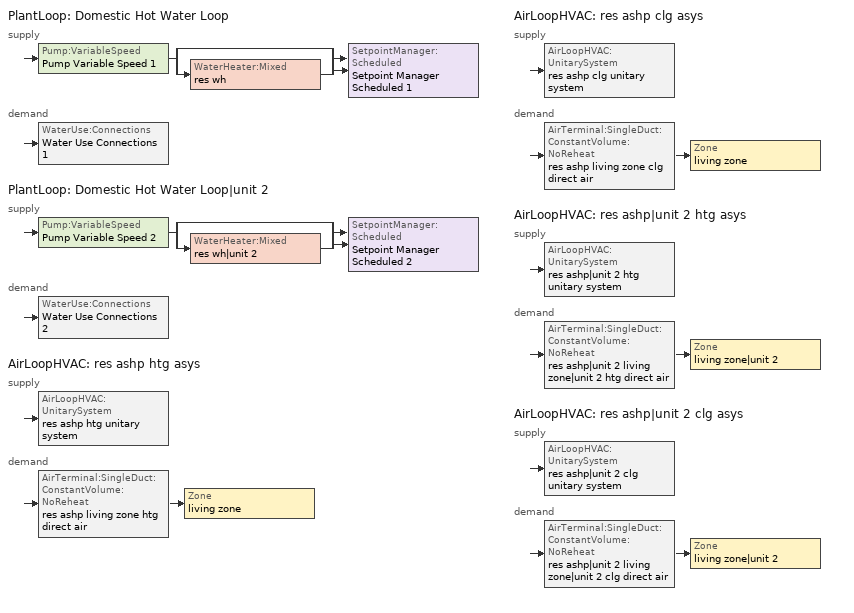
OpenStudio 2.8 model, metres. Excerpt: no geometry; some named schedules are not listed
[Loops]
PlantLoop 'Domestic Hot Water Loop'
 supply: Pump:VariableSpeed 'Pump Variable Speed 1' > split
  | bypass
  | WaterHeater:Mixed 'res wh'
  join > SetpointManager:Scheduled 'Setpoint Manager Scheduled 1'
 demand: WaterUse:Connections 'Water Use Connections 1'
PlantLoop 'Domestic Hot Water Loop|unit 2'
 supply: Pump:VariableSpeed 'Pump Variable Speed 2' > split
  | bypass
  | WaterHeater:Mixed 'res wh|unit 2'
  join > SetpointManager:Scheduled 'Setpoint Manager Scheduled 2'
 demand: WaterUse:Connections 'Water Use Connections 2'
AirLoopHVAC 'res ashp htg asys'
 supply: AirLoopHVAC:UnitarySystem 'res ashp htg unitary system'
 demand: AirTerminal:SingleDuct:ConstantVolume:NoReheat 'res ashp living zone htg direct air' > Zone 'living zone'
AirLoopHVAC 'res ashp clg asys'
 supply: AirLoopHVAC:UnitarySystem 'res ashp clg unitary system'
 demand: AirTerminal:SingleDuct:ConstantVolume:NoReheat 'res ashp living zone clg direct air' > Zone 'living zone'
AirLoopHVAC 'res ashp|unit 2 htg asys'
 supply: AirLoopHVAC:UnitarySystem 'res ashp|unit 2 htg unitary system'
 demand: AirTerminal:SingleDuct:ConstantVolume:NoReheat 'res ashp|unit 2 living zone|unit 2 htg direct air' > Zone 'living zone|unit 2'
AirLoopHVAC 'res ashp|unit 2 clg asys'
 supply: AirLoopHVAC:UnitarySystem 'res ashp|unit 2 clg unitary system'
 demand: AirTerminal:SingleDuct:ConstantVolume:NoReheat 'res ashp|unit 2 living zone|unit 2 clg direct air' > Zone 'living zone|unit 2'
[Sizing:Zone] Zone Cooling Design Supply Air Temperature Input Method=SupplyAirTemperature; Zone Cooling Design Supply Air Temperature {C}=14; Zone Cooling Design Supply Air Temperature Difference {deltaC}=11.11; Zone Heating Design Supply Air Temperature Input Method=SupplyAirTemperature; Zone Heating Design Supply Air Temperature {C}=40; Zone Heating Design Supply Air Temperature Difference {deltaC}=11.11; Zone Cooling Design Supply Air Humidity Ratio {kg-H2O/kg-air}=0.0085; Zone Heating Design Supply Air Humidity Ratio {kg-H2O/kg-air}=0.008; Cooling Design Air Flow Method=DesignDay; Heating Design Air Flow Method=DesignDay; Account for Dedicated Outdoor Air System=No; Dedicated Outdoor Air System Control Strategy=NeutralSupplyAir; Dedicated Outdoor Air Low Setpoint Temperature for Design {C}=autosize; Dedicated Outdoor Air High Setpoint Temperature for Design {C}=autosize
living zone; living zone|unit 2; corridor zone
[Zone equipment]
living zone: res ashp living zone htg direct air, res ashp living zone clg direct air
living zone|unit 2: res ashp|unit 2 living zone|unit 2 htg direct air, res ashp|unit 2 living zone|unit 2 clg direct air
[PlantLoop] Glycol Concentration=0; Maximum Loop Flow Rate {m3/s}=0.01; Plant Loop Volume {m3}=0.003; Load Distribution Scheme=Optimal
Domestic Hot Water Loop; Domestic Hot Water Loop|unit 2
[Sizing:Plant] Loop Type=Heating; Design Loop Exit Temperature {C}=52.6667; Loop Design Temperature Difference {deltaC}=5.55556; Sizing Option=NonCoincident; Zone Timesteps in Averaging Window=1; Coincident Sizing Factor Mode=None
Domestic Hot Water Loop; Domestic Hot Water Loop|unit 2
[Pump:VariableSpeed] Rated Flow Rate {m3/s}=0.01; Rated Pump Head {Pa}=1; Rated Power Consumption {W}=0; Motor Efficiency=1; Fraction of Motor Inefficiencies to Fluid Stream=0; Coefficient 1 of the Part Load Performance Curve=0; Coefficient 2 of the Part Load Performance Curve=1; Coefficient 3 of the Part Load Performance Curve=0; Coefficient 4 of the Part Load Performance Curve=0; Pump Control Type=Intermittent; Skin Loss Radiative Fraction=0.5; Design Power Sizing Method=PowerPerFlowPerPressure; Design Electric Power per Unit Flow Rate {W/(m3/s)}=348701.1; Design Shaft Power per Unit Flow Rate per Unit Head {W-s/m3-Pa}=1.28205; Design Minimum Flow Rate Fraction=0
Pump Variable Speed 1; Pump Variable Speed 2
[SetpointManager:Scheduled] Control Variable=Temperature
Name | Schedule
Setpoint Manager Scheduled 1 | dhw temp
Setpoint Manager Scheduled 2 | dhw temp 1
[WaterHeater:Mixed] Tank Volume {m3}=0.143846; Deadband Temperature Difference {deltaC}=2; Maximum Temperature Limit {C}=99; Heater Control Type=Cycle; Heater Maximum Capacity {W}=11722.8; Heater Minimum Capacity {W}=0; Heater Fuel Type=NaturalGas; Heater Thermal Efficiency=0.773298; Off Cycle Parasitic Fuel Consumption Rate {W}=0; Off Cycle Parasitic Fuel Type=Electricity; Off Cycle Parasitic Heat Fraction to Tank=0; On Cycle Parasitic Fuel Consumption Rate {W}=0; On Cycle Parasitic Fuel Type=Electricity; On Cycle Parasitic Heat Fraction to Tank=0; Ambient Temperature Indicator=ThermalZone; Off Cycle Loss Coefficient to Ambient Temperature {W/K}=4.15693; Off Cycle Loss Fraction to Thermal Zone=0.64; On Cycle Loss Coefficient to Ambient Temperature {W/K}=4.15693; On Cycle Loss Fraction to Thermal Zone=1; Use Side Effectiveness=1; Source Side Effectiveness=1; Use Side Design Flow Rate {m3/s}=autosize; Source Side Design Flow Rate {m3/s}=autosize; Indirect Water Heating Recovery Time {hr}=1.5; Source Side Flow Control Mode=IndirectHeatPrimarySetpoint
Name | Setpoint Temperature Schedule | Ambient Temperature Thermal Zone
res wh | WH Setpoint Temp | living zone
res wh|unit 2 | WH Setpoint Temp 1 | living zone|unit 2
[WaterUse:Connections]
Name | Water Use Equipment Name 1 | Water Use Equipment Name 2 | Water Use Equipment Name 3 | Water Use Equipment Name 4 | Water Use Equipment Name 5 | Water Use Equipment Name 6 | Water Use Equipment Name 7 | Water Use Equipment Name 8
Water Use Connections 1 | res shower | res sink | res bath | res shower dist=0.0 | res sink dist=0.0 | res bath dist=0.0 | res cw | res dw
Water Use Connections 2 | res shower|unit 2 | res sink|unit 2 | res bath|unit 2 | res shower dist|unit 2=0.0 | res sink dist|unit 2=0.0 | res bath dist|unit 2=0.0 | res cw|unit 2 | res dw|unit 2
[WaterUse:Equipment:Definition]
Name | Peak Flow Rate {m3/s} | Target Temperature Schedule
res shower | 0.000274695 | res shower temperature schedule
res sink | 0.000212399 | res sink temperature schedule
res bath | 0.000429619 | res bath temperature schedule
res shower|unit 2 | 0.000274695 | res shower temperature schedule 1
res sink|unit 2 | 0.000212399 | res sink temperature schedule 1
res bath|unit 2 | 0.000429619 | res bath temperature schedule 1
res shower dist=0.0 | 0 | res shower temperature schedule
res sink dist=0.0 | 0 | res sink temperature schedule
res bath dist=0.0 | 0 | res bath temperature schedule
res shower dist|unit 2=0.0 | 0 | res shower temperature schedule 1
res sink dist|unit 2=0.0 | 0 | res sink temperature schedule 1
res bath dist|unit 2=0.0 | 0 | res bath temperature schedule 1
res cw | 0.000697118 | res cw temperature schedule
res cw|unit 2 | 0.000697118 | res cw temperature schedule 1
res dw | 6.66818e-05 | res dw temperature schedule
res dw|unit 2 | 6.66818e-05 | res dw temperature schedule 1
[OtherEquipment:Definition] Design Level Calculation Method=EquipmentLevel; Fraction Radiant=0; Fraction Lost=0
Name | Design Level {W} | Fraction Latent
res shower; res shower|unit 2 | 7899.46 | 0.487197
res sink; res sink|unit 2 | 2132.88 | 0.312222
res bath; res bath|unit 2 | 6337.27 | 0
[Coil:Heating:DX:SingleSpeed] Availability Schedule=Always On Discrete; Rated COP {W/W}=3.33368; Rated Supply Fan Power Per Volume Flow Rate {W/(m3/s)}=773.391; Minimum Outdoor Dry-Bulb Temperature for Compressor Operation {C}=-17.7778; Maximum Outdoor Dry-Bulb Temperature for Defrost Operation {C}=4.44444; Crankcase Heater Capacity {W}=20; Maximum Outdoor Dry-Bulb Temperature for Crankcase Heater Operation {C}=12.7778; Defrost Strategy=ReverseCycle; Defrost Control=OnDemand; Defrost Time Period Fraction=0.166667; Resistive Defrost Heater Capacity {W}=2000
Name | Rated Total Heating Capacity {W} | Rated Air Flow Rate {m3/s} | Total Heating Capacity Function of Temperature Curve | Total Heating Capacity Function of Flow Fraction Curve | Energy Input Ratio Function of Temperature Curve | Energy Input Ratio Function of Flow Fraction Curve | Part Load Fraction Correlation Curve | Defrost Energy Input Ratio Function of Temperature Curve
res ashp htg coil | 2856.99 | 0.147263 | HP_Heat-Cap-fT1 | HP_Heat-CAP-fFF1 | HP_Heat-EIR-fT1 | HP_Heat-EIR-fFF1 | HP_Heat-PLF-fPLR1 | DefrostEIR
res ashp|unit 2 htg coil | 2846.98 | 0.146747 | HP_Heat-Cap-fT1 1 | HP_Heat-CAP-fFF1 1 | HP_Heat-EIR-fT1 1 | HP_Heat-EIR-fFF1 1 | HP_Heat-PLF-fPLR1 1 | DefrostEIR 1
[Coil:Heating:Electric] Availability Schedule=Always On Discrete; Efficiency=1; Nominal Capacity {W}=3989.43
res ashp supp heater; res ashp|unit 2 supp heater
[Fan:OnOff] Availability Schedule=Always On Discrete; Fan Total Efficiency=0.75; Pressure Rise {Pa}=794.58; Motor Efficiency=1; Motor In Airstream Fraction=1
Name | Maximum Flow Rate {m3/s} | Fan Power Ratio Function of Speed Ratio Curve | Fan Efficiency Ratio Function of Speed Ratio Curve
res ashp htg supply fan | 0.191319 | Fan On Off Power Curve | Fan On Off Efficiency Curve
res ashp clg supply fan | 0.191319 | Fan On Off Power Curve 1 | Fan On Off Efficiency Curve 1
res ashp|unit 2 htg supply fan | 0.19065 | Fan On Off Power Curve 2 | Fan On Off Efficiency Curve 2
res ashp|unit 2 clg supply fan | 0.19065 | Fan On Off Power Curve 3 | Fan On Off Efficiency Curve 3
[AirLoopHVAC:UnitarySystem] Control Type=Load; Dehumidification Control Type=None; Availability Schedule=Always On Discrete; Fan Placement=BlowThrough; Supply Air Fan Operating Mode Schedule=Always Off Discrete; DX Heating Coil Sizing Ratio=1; Use DOAS DX Cooling Coil=No; DOAS DX Cooling Coil Leaving Minimum Air Temperature {C}=2; Latent Load Control=SensibleOnlyLoadControl; Supply Air Flow Rate Method During Cooling Operation=SupplyAirFlowRate; Supply Air Flow Rate Method During Heating Operation=SupplyAirFlowRate; Supply Air Flow Rate When No Cooling or Heating is Required {m3/s}=0; Maximum Supply Air Temperature {C}=76.6667; Maximum Outdoor Dry-Bulb Temperature for Supplemental Heater Operation {C}=4.44444; Maximum Cycling Rate {cycles/hr}=2.5; Heat Pump Time Constant {s}=60; Fraction of On-Cycle Power Use=0.01; Heat Pump Fan Delay Time {s}=60; Ancilliary On-Cycle Electric Power {W}=0; Ancilliary Off-Cycle Electric Power {W}=0
Name | Controlling Zone or Thermostat Location | Supply Fan | Heating Coil | Supplemental Heating Coil | Supply Air Flow Rate During Cooling Operation {m3/s} | Supply Air Flow Rate During Heating Operation {m3/s} | Cooling Coil
res ashp htg unitary system | living zone | res ashp htg supply fan | res ashp htg coil | res ashp supp heater | 0 | 0.145119
res ashp clg unitary system | living zone | res ashp clg supply fan |  |  | 0.191315 | 0 | res ashp clg coil
res ashp|unit 2 htg unitary system | living zone|unit 2 | res ashp|unit 2 htg supply fan | res ashp|unit 2 htg coil | res ashp|unit 2 supp heater | 0 | 0.144611
res ashp|unit 2 clg unitary system | living zone|unit 2 | res ashp|unit 2 clg supply fan |  |  | 0.190645 | 0 | res ashp|unit 2 clg coil
[AirLoopHVAC] Availability Schedule=Always On Discrete
Name | Design Supply Air Flow Rate {m3/s}
res ashp htg asys; res ashp clg asys | 0.191315
res ashp|unit 2 htg asys; res ashp|unit 2 clg asys | 0.190645
[Sizing:System] Type of Load to Size On=Sensible; Design Outdoor Air Flow Rate {m3/s}=Autosize; Central Heating Maximum System Air Flow Ratio=0.3; Preheat Design Temperature {C}=7; Preheat Design Humidity Ratio {kg-H2O/kg-Air}=0.008; Precool Design Temperature {C}=12.8; Precool Design Humidity Ratio {kg-H2O/kg-Air}=0.008; Central Cooling Design Supply Air Temperature {C}=12.8; Central Heating Design Supply Air Temperature {C}=16.7; Sizing Option=NonCoincident; 100% Outdoor Air in Cooling=Yes; 100% Outdoor Air in Heating=Yes; Central Cooling Design Supply Air Humidity Ratio {kg-H2O/kg-Air}=0.0085; Central Heating Design Supply Air Humidity Ratio {kg-H2O/kg-Air}=0.008; Cooling Design Air Flow Method=DesignDay; Cooling Design Air Flow Rate {m3/s}=0; Heating Design Air Flow Method=DesignDay; Heating Design Air Flow Rate {m3/s}=0; System Outdoor Air Method=ZoneSum; Zone Maximum Outdoor Air Fraction=1; Cooling Supply Air Flow Rate Per Floor Area {m3/s-m2}=0.00996765; Cooling Fraction of Autosized Cooling Supply Air Flow Rate=1; Cooling Supply Air Flow Rate Per Unit Cooling Capacity {m3/s-W}=3.94755e-05; Heating Supply Air Flow Rate Per Floor Area {m3/s-m2}=0.00996765; Heating Fraction of Autosized Heating Supply Air Flow Rate=1; Heating Fraction of Autosized Cooling Supply Air Flow Rate=1; Heating Supply Air Flow Rate Per Unit Heating Capacity {m3/s-W}=3.15882e-05; Cooling Design Capacity Method=CoolingDesignCapacity; Cooling Design Capacity {W}=autosize; Cooling Design Capacity Per Floor Area {W/m2}=234.7; Fraction of Autosized Cooling Design Capacity=1; Heating Design Capacity Method=HeatingDesignCapacity; Heating Design Capacity {W}=autosize; Heating Design Capacity Per Floor Area {W/m2}=157; Fraction of Autosized Heating Design Capacity=1; Central Cooling Capacity Control Method=OnOff
res ashp htg asys; res ashp clg asys; res ashp|unit 2 htg asys; res ashp|unit 2 clg asys
[AirTerminal:SingleDuct:ConstantVolume:NoReheat] Availability Schedule=Always On Discrete
Name | Maximum Air Flow Rate {m3/s}
res ashp living zone htg direct air; res ashp living zone clg direct air | 0.191315
res ashp|unit 2 living zone|unit 2 htg direct air; res ashp|unit 2 living zone|unit 2 clg direct air | 0.190645
[Coil:Cooling:DX:SingleSpeed] Availability Schedule=Always On Discrete; Rated Sensible Heat Ratio=0.740612; Rated COP {W/W}=4.07538; Rated Evaporator Fan Power Per Volume Flow Rate {W/(m3/s)}=773.391; Nominal Time for Condensate Removal to Begin {s}=1000; Ratio of Initial Moisture Evaporation Rate and Steady State Latent Capacity=1.5; Maximum Cycling Rate {cycles/hr}=3; Latent Capacity Time Constant {s}=45; Condenser Type=AirCooled; Evaporative Condenser Effectiveness=0; Evaporative Condenser Air Flow Rate {m3/s}=Autosize; Evaporative Condenser Pump Rated Power Consumption {W}=Autosize; Crankcase Heater Capacity {W}=0; Maximum Outdoor Dry-Bulb Temperature for Crankcase Heater Operation {C}=0; Basin Heater Capacity {W/K}=0; Basin Heater Setpoint Temperature {C}=10
Name | Rated Total Cooling Capacity {W} | Rated Air Flow Rate {m3/s} | Total Cooling Capacity Function of Temperature Curve | Total Cooling Capacity Function of Flow Fraction Curve | Energy Input Ratio Function of Temperature Curve | Energy Input Ratio Function of Flow Fraction Curve | Part Load Fraction Correlation Curve
res ashp clg coil | 2856.99 | 0.151135 | Cool-Cap-fT1 | Cool-Cap-fFF1 | Cool-EIR-fT1 | Cool-EIR-fFF1 | Cool-PLF-fPLR1
res ashp|unit 2 clg coil | 2846.98 | 0.150606 | Cool-Cap-fT1 1 | Cool-Cap-fFF1 1 | Cool-EIR-fT1 1 | Cool-EIR-fFF1 1 | Cool-PLF-fPLR1 1
[ElectricEquipment:Definition] Design Level Calculation Method=EquipmentLevel
Name | Design Level {W} | Fraction Latent | Fraction Radiant | Fraction Lost
res cw; res cw|unit 2 | 7800.9 | 0 | 0.48 | 0.2
res dw; res dw|unit 2 | 8743.86 | 0.15 | 0.36 | 0.25
res infil_1 house fan; res infil_1 range fan; res infil_1 bath fan; res infil_2 house fan; res infil_2 range fan; res infil_2 bath fan | 0 | 0 | 0 | 1
[EnergyManagementSystem:Sensor]
Name | Output Variable or Output Meter | Output Variable or Output Meter Index Key
res_nv_pb_s | Site Outdoor Air Barometric Pressure
res_af_vw_s | Site Wind Speed
res_nv_wt_s | Site Outdoor Air Humidity Ratio
res_af_1_tin_s | Zone Mean Air Temperature | living zone
res_af_1_tt_s | Zone Outdoor Air Drybulb Temperature | living zone
res_nv_1_nva_s | Schedule Value | res nv_1 avail schedule
res_nv_1_sp_s | Schedule Value | res nv_1 temp schedule
res_ds_res_ashp_htg_asys_fan_rtf_s | Fan Runtime Fraction | res ashp htg supply fan
res_ds_res_ashp_clg_asys_fan_rtf_s | Fan Runtime Fraction | res ashp clg supply fan
res_infil_1_range_sch_s | Schedule Value | res mv_1 range exhaust schedule
res_infil_1_bath_sch_s | Schedule Value | res mv_1 bath exhaust schedule
res_infil_1_dryer_sch_s | Schedule Value | res mv_1 dryer exhaust schedule
res_infil_1_wh_sch_s; res_infil_2_wh_sch_s | Schedule Value | Always On Discrete
res_af_2_tin_s | Zone Mean Air Temperature | living zone|unit 2
res_af_2_tt_s | Zone Outdoor Air Drybulb Temperature | living zone|unit 2
res_nv_2_nva_s | Schedule Value | res nv_2 avail schedule
res_nv_2_sp_s | Schedule Value | res nv_2 temp schedule
res_ds_res_ashp_unit_2_htg_asys_fan_rtf_s | Fan Runtime Fraction | res ashp|unit 2 htg supply fan
res_ds_res_ashp_unit_2_clg_asys_fan_rtf_s | Fan Runtime Fraction | res ashp|unit 2 clg supply fan
res_infil_2_range_sch_s | Schedule Value | res mv_2 range exhaust schedule
res_infil_2_bath_sch_s | Schedule Value | res mv_2 bath exhaust schedule
res_infil_2_dryer_sch_s | Schedule Value | res mv_2 dryer exhaust schedule
[EnergyManagementSystem:Actuator]
Name | Actuated Component | Actuated Component Type | Actuated Component Control Type
res_nv_1_flow_act | res nv_1 flow | Zone Infiltration | Air Exchange Flow Rate
res_infil_1_house_fan_act | res infil_1 house fan | ElectricEquipment | Electric Power Level
res_infil_1_range_fan_act | res infil_1 range fan | ElectricEquipment | Electric Power Level
res_infil_1_bath_fan_act | res infil_1 bath fan | ElectricEquipment | Electric Power Level
res_infil_1_flow_act | res infil_1 flow | Zone Infiltration | Air Exchange Flow Rate
res_nv_2_flow_act | res nv_2 flow | Zone Infiltration | Air Exchange Flow Rate
res_infil_2_house_fan_act | res infil_2 house fan | ElectricEquipment | Electric Power Level
res_infil_2_range_fan_act | res infil_2 range fan | ElectricEquipment | Electric Power Level
res_infil_2_bath_fan_act | res infil_2 bath fan | ElectricEquipment | Electric Power Level
res_infil_2_flow_act | res infil_2 flow | Zone Infiltration | Air Exchange Flow Rate
[EnergyManagementSystem:Program]
res_nv_1_program: Set Tdiff = res_af_1_tin_s-res_af_1_tt_s; Set dT = (@Abs Tdiff); Set pt = (@RhFnTdbWPb res_af_1_tt_s res_nv_wt_s res_nv_pb_s); Set NVA = 5619.062524125089; Set Cs = 8.963020389461627e-05; Set Cw = 0.00012070110544924465; Set MNV = 1.1326738636800016; Set MHR = 0.0115; Set MRH = 0.7; Set temp1 = (res_nv_1_nva_s*NVA); Set SGNV = temp1*((((Cs*dT)+(Cw*(res_af_vw_s^2)))^0.5)/1000); If (res_nv_wt_s<MHR) && (pt<MRH) && (res_af_1_tin_s>res_nv_1_sp_s); Set temp2 = (res_af_1_tin_s-res_nv_1_sp_s); Set NVadj1 = temp2/(res_af_1_tin_s-res_af_1_tt_s); Set NVadj2 = (@Min NVadj1 1); Set NVadj3 = (@Max NVadj2 0); Set NVadj = SGNV*NVadj3; Set res_nv_1_flow_act = (@Min NVadj MNV); Else; Set res_nv_1_flow_act = 0; EndIf
res_infil_1_program: Set p_m = 0.14; Set p_s = 0.22; Set s_m = 270; Set s_s = 370; Set z_m = 9.99744; Set z_s = 2.4384; Set f_t = (((s_m/z_m)^p_m)*((z_s/s_s)^p_s)); Set Tdiff = res_af_1_tin_s-res_af_1_tt_s; Set dT = @Abs Tdiff; Set c = 0.0313; Set Cs = 0.0471; Set Cw = 0.1406; Set n = 0.67; Set sft = (f_t*0.7); Set temp1 = ((c*Cw)*((sft*res_af_vw_s)^(2*n)))^2; Set Qn = (((c*Cs*(dT^n))^2)+temp1)^0.5; Set Tdiff = res_af_1_tin_s-res_af_1_tt_s; Set dT = @Abs Tdiff; Set QWHV = res_infil_1_wh_sch_s*0.0184; Set Qrange = res_infil_1_range_sch_s*0.0472; Set Qdryer = res_infil_1_dryer_sch_s*0.0472; Set Qbath = res_infil_1_bath_sch_s*0.0472; Set QhpwhOut = 0; Set QhpwhIn = 0; Set QductsOut = 0; Set QductsIn = 0; Set Qout = QWHV+Qrange+Qbath+Qdryer+QhpwhOut+QductsOut; Set Qin = QhpwhIn+QductsIn; Set Qu = (@Abs (Qout-Qin)); Set Qb = (@Min Qout Qin); Set faneff_wh = 0.9438948864000002; Set res_infil_1_house_fan_act = (QWHV*300)/faneff_wh*1; Set faneff_sp = 0.4719474432000001; Set res_infil_1_range_fan_act = (Qrange*300)/faneff_sp; Set res_infil_1_bath_fan_act = (Qbath*300)/faneff_sp; Set Q_acctd_for_elsewhere = QhpwhOut+QhpwhIn+QductsOut+QductsIn; Set res_infil_1_flow_act = (((Qu^2)+(Qn^2))^0.5)-Q_acctd_for_elsewhere; Set res_infil_1_flow_act = (@Max res_infil_1_flow_act 0)
res_nv_2_program: Set Tdiff = res_af_2_tin_s-res_af_2_tt_s; Set dT = (@Abs Tdiff); Set pt = (@RhFnTdbWPb res_af_2_tt_s res_nv_wt_s res_nv_pb_s); Set NVA = 5619.062524125167; Set Cs = 8.963020389461627e-05; Set Cw = 0.00012070110544924465; Set MNV = 1.1326738636800016; Set MHR = 0.0115; Set MRH = 0.7; Set temp1 = (res_nv_2_nva_s*NVA); Set SGNV = temp1*((((Cs*dT)+(Cw*(res_af_vw_s^2)))^0.5)/1000); If (res_nv_wt_s<MHR) && (pt<MRH) && (res_af_2_tin_s>res_nv_2_sp_s); Set temp2 = (res_af_2_tin_s-res_nv_2_sp_s); Set NVadj1 = temp2/(res_af_2_tin_s-res_af_2_tt_s); Set NVadj2 = (@Min NVadj1 1); Set NVadj3 = (@Max NVadj2 0); Set NVadj = SGNV*NVadj3; Set res_nv_2_flow_act = (@Min NVadj MNV); Else; Set res_nv_2_flow_act = 0; EndIf
res_infil_2_program: Set p_m = 0.14; Set p_s = 0.22; Set s_m = 270; Set s_s = 370; Set z_m = 9.99744; Set z_s = 2.4384; Set f_t = (((s_m/z_m)^p_m)*((z_s/s_s)^p_s)); Set Tdiff = res_af_2_tin_s-res_af_2_tt_s; Set dT = @Abs Tdiff; Set c = 0.0313; Set Cs = 0.0471; Set Cw = 0.1406; Set n = 0.67; Set sft = (f_t*0.7); Set temp1 = ((c*Cw)*((sft*res_af_vw_s)^(2*n)))^2; Set Qn = (((c*Cs*(dT^n))^2)+temp1)^0.5; Set Tdiff = res_af_2_tin_s-res_af_2_tt_s; Set dT = @Abs Tdiff; Set QWHV = res_infil_2_wh_sch_s*0.0184; Set Qrange = res_infil_2_range_sch_s*0.0472; Set Qdryer = res_infil_2_dryer_sch_s*0.0472; Set Qbath = res_infil_2_bath_sch_s*0.0472; Set QhpwhOut = 0; Set QhpwhIn = 0; Set QductsOut = 0; Set QductsIn = 0; Set Qout = QWHV+Qrange+Qbath+Qdryer+QhpwhOut+QductsOut; Set Qin = QhpwhIn+QductsIn; Set Qu = (@Abs (Qout-Qin)); Set Qb = (@Min Qout Qin); Set faneff_wh = 0.9438948864000002; Set res_infil_2_house_fan_act = (QWHV*300)/faneff_wh*1; Set faneff_sp = 0.4719474432000001; Set res_infil_2_range_fan_act = (Qrange*300)/faneff_sp; Set res_infil_2_bath_fan_act = (Qbath*300)/faneff_sp; Set Q_acctd_for_elsewhere = QhpwhOut+QhpwhIn+QductsOut+QductsIn; Set res_infil_2_flow_act = (((Qu^2)+(Qn^2))^0.5)-Q_acctd_for_elsewhere; Set res_infil_2_flow_act = (@Max res_infil_2_flow_act 0)
[EnergyManagementSystem:ProgramCallingManager]
res af_1 program calling manager: BeginTimestepBeforePredictor; res_infil_1_program; res_nv_1_program
res af_2 program calling manager: BeginTimestepBeforePredictor; res_infil_2_program; res_nv_2_program
[Generator:PVWatts]
res photovoltaics generator: DC System Capacity {W}=2500; Module Type=Standard; Array Type=FixedRoofMounted; System Losses=0.14; Tilt Angle {deg}=0; Azimuth Angle {deg}=180
[ElectricLoadCenter:Distribution]
res photovoltaics elec load center dist: Inverter=res photovoltaics inverter
[ElectricLoadCenter:Inverter:PVWatts]
res photovoltaics inverter: Inverter Efficiency=0.96
[Schedule:Ruleset]
Name | Default Day Schedule | Summer Design Day Schedule | Winter Design Day Schedule
res nv_1 temp schedule | Schedule Day 46
res nv_1 avail schedule | Schedule Day 47
res mv_1 range exhaust schedule | Schedule Day 50 | res mv_1 range exhaust schedule summer design | res mv_1 range exhaust schedule winter design
res mv_1 bath exhaust schedule | Schedule Day 51 | res mv_1 bath exhaust schedule summer design | res mv_1 bath exhaust schedule winter design
res mv_1 dryer exhaust schedule | Schedule Day 52
res nv_2 temp schedule | Schedule Day 53
res nv_2 avail schedule | Schedule Day 54
res mv_2 range exhaust schedule | Schedule Day 57 | res mv_2 range exhaust schedule summer design | res mv_2 range exhaust schedule winter design
res mv_2 bath exhaust schedule | Schedule Day 58 | res mv_2 bath exhaust schedule summer design | res mv_2 bath exhaust schedule winter design
res mv_2 dryer exhaust schedule | Schedule Day 59
[Schedule:Day]
Schedule Day 46; Schedule Day 47; Schedule Day 50; res mv_1 range exhaust schedule winter design; Schedule Day 51; res mv_1 bath exhaust schedule winter design; Schedule Day 52: 24, 0, 0
res mv_1 range exhaust schedule summer design; res mv_1 bath exhaust schedule summer design: 24, 0, 1
[Schedule:Rule] Apply Monday=Yes; Apply Wednesday=Yes; Apply Friday=Yes
res nv_1 temp schedule allday ruleset1: Schedule Ruleset=res nv_1 temp schedule; Rule Order=11; Day Schedule=res nv_1 temp schedule allday1; Apply Sunday=Yes; Apply Tuesday=Yes; Apply Thursday=Yes; Apply Saturday=Yes; Date Specification Type=DateRange; Start Month=1; Start Day=1; End Month=1; End Day=31
res nv_1 temp schedule allday ruleset2: Schedule Ruleset=res nv_1 temp schedule; Rule Order=10; Day Schedule=res nv_1 temp schedule allday2; Apply Sunday=Yes; Apply Tuesday=Yes; Apply Thursday=Yes; Apply Saturday=Yes; Date Specification Type=DateRange; Start Month=2; Start Day=1; End Month=2; End Day=28
res nv_1 temp schedule allday ruleset3: Schedule Ruleset=res nv_1 temp schedule; Rule Order=9; Day Schedule=res nv_1 temp schedule allday3; Apply Sunday=Yes; Apply Tuesday=Yes; Apply Thursday=Yes; Apply Saturday=Yes; Date Specification Type=DateRange; Start Month=3; Start Day=1; End Month=3; End Day=31
res nv_1 temp schedule allday ruleset4: Schedule Ruleset=res nv_1 temp schedule; Rule Order=8; Day Schedule=res nv_1 temp schedule allday4; Apply Sunday=Yes; Apply Tuesday=Yes; Apply Thursday=Yes; Apply Saturday=Yes; Date Specification Type=DateRange; Start Month=4; Start Day=1; End Month=4; End Day=30
res nv_1 temp schedule allday ruleset5: Schedule Ruleset=res nv_1 temp schedule; Rule Order=7; Day Schedule=res nv_1 temp schedule allday5; Apply Sunday=Yes; Apply Tuesday=Yes; Apply Thursday=Yes; Apply Saturday=Yes; Date Specification Type=DateRange; Start Month=5; Start Day=1; End Month=5; End Day=31
res nv_1 temp schedule allday ruleset6: Schedule Ruleset=res nv_1 temp schedule; Rule Order=6; Day Schedule=res nv_1 temp schedule allday6; Apply Sunday=Yes; Apply Tuesday=Yes; Apply Thursday=Yes; Apply Saturday=Yes; Date Specification Type=DateRange; Start Month=6; Start Day=1; End Month=6; End Day=30
res nv_1 temp schedule allday ruleset7: Schedule Ruleset=res nv_1 temp schedule; Rule Order=5; Day Schedule=res nv_1 temp schedule allday7; Apply Sunday=Yes; Apply Tuesday=Yes; Apply Thursday=Yes; Apply Saturday=Yes; Date Specification Type=DateRange; Start Month=7; Start Day=1; End Month=7; End Day=31
res nv_1 temp schedule allday ruleset8: Schedule Ruleset=res nv_1 temp schedule; Rule Order=4; Day Schedule=res nv_1 temp schedule allday8; Apply Sunday=Yes; Apply Tuesday=Yes; Apply Thursday=Yes; Apply Saturday=Yes; Date Specification Type=DateRange; Start Month=8; Start Day=1; End Month=8; End Day=31
res nv_1 temp schedule allday ruleset9: Schedule Ruleset=res nv_1 temp schedule; Rule Order=3; Day Schedule=res nv_1 temp schedule allday9; Apply Sunday=Yes; Apply Tuesday=Yes; Apply Thursday=Yes; Apply Saturday=Yes; Date Specification Type=DateRange; Start Month=9; Start Day=1; End Month=9; End Day=30
res nv_1 temp schedule allday ruleset10: Schedule Ruleset=res nv_1 temp schedule; Rule Order=2; Day Schedule=res nv_1 temp schedule allday10; Apply Sunday=Yes; Apply Tuesday=Yes; Apply Thursday=Yes; Apply Saturday=Yes; Date Specification Type=DateRange; Start Month=10; Start Day=1; End Month=10; End Day=31
res nv_1 temp schedule allday ruleset11: Schedule Ruleset=res nv_1 temp schedule; Rule Order=1; Day Schedule=res nv_1 temp schedule allday11; Apply Sunday=Yes; Apply Tuesday=Yes; Apply Thursday=Yes; Apply Saturday=Yes; Date Specification Type=DateRange; Start Month=11; Start Day=1; End Month=11; End Day=30
res nv_1 temp schedule allday ruleset12: Schedule Ruleset=res nv_1 temp schedule; Rule Order=0; Day Schedule=res nv_1 temp schedule allday12; Apply Sunday=Yes; Apply Tuesday=Yes; Apply Thursday=Yes; Apply Saturday=Yes; Date Specification Type=DateRange; Start Month=12; Start Day=1; End Month=12; End Day=31
res nv_1 availability schedule allday ruleset1 on: Schedule Ruleset=res nv_1 avail schedule; Rule Order=11; Day Schedule=res nv_1 availability schedule allday1 on; Date Specification Type=DateRange; Start Month=1; Start Day=1; End Month=1; End Day=31
res nv_1 availability schedule allday ruleset2 on: Schedule Ruleset=res nv_1 avail schedule; Rule Order=10; Day Schedule=res nv_1 availability schedule allday1 on 1; Date Specification Type=DateRange; Start Month=2; Start Day=1; End Month=2; End Day=28
res nv_1 availability schedule allday ruleset3 on: Schedule Ruleset=res nv_1 avail schedule; Rule Order=9; Day Schedule=res nv_1 availability schedule allday1 on 2; Date Specification Type=DateRange; Start Month=3; Start Day=1; End Month=3; End Day=31
res nv_1 availability schedule allday ruleset4 on: Schedule Ruleset=res nv_1 avail schedule; Rule Order=8; Day Schedule=res nv_1 availability schedule allday1 on 3; Date Specification Type=DateRange; Start Month=4; Start Day=1; End Month=4; End Day=30
res nv_1 availability schedule allday ruleset5 on: Schedule Ruleset=res nv_1 avail schedule; Rule Order=7; Day Schedule=res nv_1 availability schedule allday1 on 4; Date Specification Type=DateRange; Start Month=5; Start Day=1; End Month=5; End Day=31
res nv_1 availability schedule allday ruleset6 on: Schedule Ruleset=res nv_1 avail schedule; Rule Order=6; Day Schedule=res nv_1 availability schedule allday1 on 5; Date Specification Type=DateRange; Start Month=6; Start Day=1; End Month=6; End Day=30
res nv_1 availability schedule allday ruleset7 on: Schedule Ruleset=res nv_1 avail schedule; Rule Order=5; Day Schedule=res nv_1 availability schedule allday1 on 6; Date Specification Type=DateRange; Start Month=7; Start Day=1; End Month=7; End Day=31
res nv_1 availability schedule allday ruleset8 on: Schedule Ruleset=res nv_1 avail schedule; Rule Order=4; Day Schedule=res nv_1 availability schedule allday1 on 7; Date Specification Type=DateRange; Start Month=8; Start Day=1; End Month=8; End Day=31
res nv_1 availability schedule allday ruleset9 on: Schedule Ruleset=res nv_1 avail schedule; Rule Order=3; Day Schedule=res nv_1 availability schedule allday1 on 8; Date Specification Type=DateRange; Start Month=9; Start Day=1; End Month=9; End Day=30
res nv_1 availability schedule allday ruleset10 on: Schedule Ruleset=res nv_1 avail schedule; Rule Order=2; Day Schedule=res nv_1 availability schedule allday1 on 9; Date Specification Type=DateRange; Start Month=10; Start Day=1; End Month=10; End Day=31
res nv_1 availability schedule allday ruleset11 on: Schedule Ruleset=res nv_1 avail schedule; Rule Order=1; Day Schedule=res nv_1 availability schedule allday1 on 10; Date Specification Type=DateRange; Start Month=11; Start Day=1; End Month=11; End Day=30
res nv_1 availability schedule allday ruleset12 on: Schedule Ruleset=res nv_1 avail schedule; Rule Order=0; Day Schedule=res nv_1 availability schedule allday1 on 11; Date Specification Type=DateRange; Start Month=12; Start Day=1; End Month=12; End Day=31
res mv_1 range exhaust schedule allday ruleset1: Schedule Ruleset=res mv_1 range exhaust schedule; Rule Order=11; Day Schedule=res mv_1 range exhaust schedule allday1; Apply Sunday=Yes; Apply Tuesday=Yes; Apply Thursday=Yes; Apply Saturday=Yes; Date Specification Type=DateRange; Start Month=1; Start Day=1; End Month=1; End Day=31
res mv_1 range exhaust schedule allday ruleset2: Schedule Ruleset=res mv_1 range exhaust schedule; Rule Order=10; Day Schedule=res mv_1 range exhaust schedule allday2; Apply Sunday=Yes; Apply Tuesday=Yes; Apply Thursday=Yes; Apply Saturday=Yes; Date Specification Type=DateRange; Start Month=2; Start Day=1; End Month=2; End Day=28
res mv_1 range exhaust schedule allday ruleset3: Schedule Ruleset=res mv_1 range exhaust schedule; Rule Order=9; Day Schedule=res mv_1 range exhaust schedule allday3; Apply Sunday=Yes; Apply Tuesday=Yes; Apply Thursday=Yes; Apply Saturday=Yes; Date Specification Type=DateRange; Start Month=3; Start Day=1; End Month=3; End Day=31
res mv_1 range exhaust schedule allday ruleset4: Schedule Ruleset=res mv_1 range exhaust schedule; Rule Order=8; Day Schedule=res mv_1 range exhaust schedule allday4; Apply Sunday=Yes; Apply Tuesday=Yes; Apply Thursday=Yes; Apply Saturday=Yes; Date Specification Type=DateRange; Start Month=4; Start Day=1; End Month=4; End Day=30
res mv_1 range exhaust schedule allday ruleset5: Schedule Ruleset=res mv_1 range exhaust schedule; Rule Order=7; Day Schedule=res mv_1 range exhaust schedule allday5; Apply Sunday=Yes; Apply Tuesday=Yes; Apply Thursday=Yes; Apply Saturday=Yes; Date Specification Type=DateRange; Start Month=5; Start Day=1; End Month=5; End Day=31
res mv_1 range exhaust schedule allday ruleset6: Schedule Ruleset=res mv_1 range exhaust schedule; Rule Order=6; Day Schedule=res mv_1 range exhaust schedule allday6; Apply Sunday=Yes; Apply Tuesday=Yes; Apply Thursday=Yes; Apply Saturday=Yes; Date Specification Type=DateRange; Start Month=6; Start Day=1; End Month=6; End Day=30
res mv_1 range exhaust schedule allday ruleset7: Schedule Ruleset=res mv_1 range exhaust schedule; Rule Order=5; Day Schedule=res mv_1 range exhaust schedule allday7; Apply Sunday=Yes; Apply Tuesday=Yes; Apply Thursday=Yes; Apply Saturday=Yes; Date Specification Type=DateRange; Start Month=7; Start Day=1; End Month=7; End Day=31
res mv_1 range exhaust schedule allday ruleset8: Schedule Ruleset=res mv_1 range exhaust schedule; Rule Order=4; Day Schedule=res mv_1 range exhaust schedule allday8; Apply Sunday=Yes; Apply Tuesday=Yes; Apply Thursday=Yes; Apply Saturday=Yes; Date Specification Type=DateRange; Start Month=8; Start Day=1; End Month=8; End Day=31
res mv_1 range exhaust schedule allday ruleset9: Schedule Ruleset=res mv_1 range exhaust schedule; Rule Order=3; Day Schedule=res mv_1 range exhaust schedule allday9; Apply Sunday=Yes; Apply Tuesday=Yes; Apply Thursday=Yes; Apply Saturday=Yes; Date Specification Type=DateRange; Start Month=9; Start Day=1; End Month=9; End Day=30
res mv_1 range exhaust schedule allday ruleset10: Schedule Ruleset=res mv_1 range exhaust schedule; Rule Order=2; Day Schedule=res mv_1 range exhaust schedule allday10; Apply Sunday=Yes; Apply Tuesday=Yes; Apply Thursday=Yes; Apply Saturday=Yes; Date Specification Type=DateRange; Start Month=10; Start Day=1; End Month=10; End Day=31
res mv_1 range exhaust schedule allday ruleset11: Schedule Ruleset=res mv_1 range exhaust schedule; Rule Order=1; Day Schedule=res mv_1 range exhaust schedule allday11; Apply Sunday=Yes; Apply Tuesday=Yes; Apply Thursday=Yes; Apply Saturday=Yes; Date Specification Type=DateRange; Start Month=11; Start Day=1; End Month=11; End Day=30
res mv_1 range exhaust schedule allday ruleset12: Schedule Ruleset=res mv_1 range exhaust schedule; Rule Order=0; Day Schedule=res mv_1 range exhaust schedule allday12; Apply Sunday=Yes; Apply Tuesday=Yes; Apply Thursday=Yes; Apply Saturday=Yes; Date Specification Type=DateRange; Start Month=12; Start Day=1; End Month=12; End Day=31
res mv_1 bath exhaust schedule allday ruleset1: Schedule Ruleset=res mv_1 bath exhaust schedule; Rule Order=11; Day Schedule=res mv_1 bath exhaust schedule allday1; Apply Sunday=Yes; Apply Tuesday=Yes; Apply Thursday=Yes; Apply Saturday=Yes; Date Specification Type=DateRange; Start Month=1; Start Day=1; End Month=1; End Day=31
res mv_1 bath exhaust schedule allday ruleset2: Schedule Ruleset=res mv_1 bath exhaust schedule; Rule Order=10; Day Schedule=res mv_1 bath exhaust schedule allday2; Apply Sunday=Yes; Apply Tuesday=Yes; Apply Thursday=Yes; Apply Saturday=Yes; Date Specification Type=DateRange; Start Month=2; Start Day=1; End Month=2; End Day=28
res mv_1 bath exhaust schedule allday ruleset3: Schedule Ruleset=res mv_1 bath exhaust schedule; Rule Order=9; Day Schedule=res mv_1 bath exhaust schedule allday3; Apply Sunday=Yes; Apply Tuesday=Yes; Apply Thursday=Yes; Apply Saturday=Yes; Date Specification Type=DateRange; Start Month=3; Start Day=1; End Month=3; End Day=31
res mv_1 bath exhaust schedule allday ruleset4: Schedule Ruleset=res mv_1 bath exhaust schedule; Rule Order=8; Day Schedule=res mv_1 bath exhaust schedule allday4; Apply Sunday=Yes; Apply Tuesday=Yes; Apply Thursday=Yes; Apply Saturday=Yes; Date Specification Type=DateRange; Start Month=4; Start Day=1; End Month=4; End Day=30
res mv_1 bath exhaust schedule allday ruleset5: Schedule Ruleset=res mv_1 bath exhaust schedule; Rule Order=7; Day Schedule=res mv_1 bath exhaust schedule allday5; Apply Sunday=Yes; Apply Tuesday=Yes; Apply Thursday=Yes; Apply Saturday=Yes; Date Specification Type=DateRange; Start Month=5; Start Day=1; End Month=5; End Day=31
res mv_1 bath exhaust schedule allday ruleset6: Schedule Ruleset=res mv_1 bath exhaust schedule; Rule Order=6; Day Schedule=res mv_1 bath exhaust schedule allday6; Apply Sunday=Yes; Apply Tuesday=Yes; Apply Thursday=Yes; Apply Saturday=Yes; Date Specification Type=DateRange; Start Month=6; Start Day=1; End Month=6; End Day=30
res mv_1 bath exhaust schedule allday ruleset7: Schedule Ruleset=res mv_1 bath exhaust schedule; Rule Order=5; Day Schedule=res mv_1 bath exhaust schedule allday7; Apply Sunday=Yes; Apply Tuesday=Yes; Apply Thursday=Yes; Apply Saturday=Yes; Date Specification Type=DateRange; Start Month=7; Start Day=1; End Month=7; End Day=31
res mv_1 bath exhaust schedule allday ruleset8: Schedule Ruleset=res mv_1 bath exhaust schedule; Rule Order=4; Day Schedule=res mv_1 bath exhaust schedule allday8; Apply Sunday=Yes; Apply Tuesday=Yes; Apply Thursday=Yes; Apply Saturday=Yes; Date Specification Type=DateRange; Start Month=8; Start Day=1; End Month=8; End Day=31
res mv_1 bath exhaust schedule allday ruleset9: Schedule Ruleset=res mv_1 bath exhaust schedule; Rule Order=3; Day Schedule=res mv_1 bath exhaust schedule allday9; Apply Sunday=Yes; Apply Tuesday=Yes; Apply Thursday=Yes; Apply Saturday=Yes; Date Specification Type=DateRange; Start Month=9; Start Day=1; End Month=9; End Day=30
res mv_1 bath exhaust schedule allday ruleset10: Schedule Ruleset=res mv_1 bath exhaust schedule; Rule Order=2; Day Schedule=res mv_1 bath exhaust schedule allday10; Apply Sunday=Yes; Apply Tuesday=Yes; Apply Thursday=Yes; Apply Saturday=Yes; Date Specification Type=DateRange; Start Month=10; Start Day=1; End Month=10; End Day=31
res mv_1 bath exhaust schedule allday ruleset11: Schedule Ruleset=res mv_1 bath exhaust schedule; Rule Order=1; Day Schedule=res mv_1 bath exhaust schedule allday11; Apply Sunday=Yes; Apply Tuesday=Yes; Apply Thursday=Yes; Apply Saturday=Yes; Date Specification Type=DateRange; Start Month=11; Start Day=1; End Month=11; End Day=30
res mv_1 bath exhaust schedule allday ruleset12: Schedule Ruleset=res mv_1 bath exhaust schedule; Rule Order=0; Day Schedule=res mv_1 bath exhaust schedule allday12; Apply Sunday=Yes; Apply Tuesday=Yes; Apply Thursday=Yes; Apply Saturday=Yes; Date Specification Type=DateRange; Start Month=12; Start Day=1; End Month=12; End Day=31
res mv_1 dryer exhaust schedule allday ruleset1: Schedule Ruleset=res mv_1 dryer exhaust schedule; Rule Order=6; Day Schedule=res mv_1 dryer exhaust schedule allday1; Apply Sunday=Yes; Apply Tuesday=Yes; Apply Thursday=Yes; Apply Saturday=Yes; Date Specification Type=SpecificDates; Specific Month 1=1; Specific Day 1=1; Specific Month 2=1; Specific Day 2=8; Specific Month 3=1; Specific Day 3=15; Specific Month 4=1; Specific Day 4=22; Specific Month 5=1; Specific Day 5=29; Specific Month 6=2; Specific Day 6=5; Specific Month 7=2; Specific Day 7=12; Specific Month 8=2; Specific Day 8=19; Specific Month 9=2; Specific Day 9=26; Specific Month 10=3; Specific Day 10=5; Specific Month 11=3; Specific Day 11=12; Specific Month 12=3; Specific Day 12=19; Specific Month 13=3; Specific Day 13=26; Specific Month 14=4; Specific Day 14=2; Specific Month 15=4; Specific Day 15=9; Specific Month 16=4; Specific Day 16=16; Specific Month 17=4; Specific Day 17=23; Specific Month 18=4; Specific Day 18=30; Specific Month 19=5; Specific Day 19=7; Specific Month 20=5; Specific Day 20=14; Specific Month 21=5; Specific Day 21=21; Specific Month 22=5; Specific Day 22=28; Specific Month 23=6; Specific Day 23=4; Specific Month 24=6; Specific Day 24=11; Specific Month 25=6; Specific Day 25=18; Specific Month 26=6; Specific Day 26=25; Specific Month 27=7; Specific Day 27=2; Specific Month 28=7; Specific Day 28=9; Specific Month 29=7; Specific Day 29=16; Specific Month 30=7; Specific Day 30=23; Specific Month 31=7; Specific Day 31=30; Specific Month 32=8; Specific Day 32=6; Specific Month 33=8; Specific Day 33=13; Specific Month 34=8; Specific Day 34=20; Specific Month 35=8; Specific Day 35=27; Specific Month 36=9; Specific Day 36=3; Specific Month 37=9; Specific Day 37=10; Specific Month 38=9; Specific Day 38=17; Specific Month 39=9; Specific Day 39=24; Specific Month 40=10; Specific Day 40=1; Specific Month 41=10; Specific Day 41=8; Specific Month 42=10; Specific Day 42=15; Specific Month 43=10; Specific Day 43=22; Specific Month 44=10; Specific Day 44=29; Specific Month 45=11; Specific Day 45=5; Specific Month 46=11; Specific Day 46=12; Specific Month 47=11; Specific Day 47=19; Specific Month 48=11; Specific Day 48=26; Specific Month 49=12; Specific Day 49=3; Specific Month 50=12; Specific Day 50=10; Specific Month 51=12; Specific Day 51=17; Specific Month 52=12; Specific Day 52=24; Specific Month 53=12; Specific Day 53=31
res mv_1 dryer exhaust schedule allday ruleset2: Schedule Ruleset=res mv_1 dryer exhaust schedule; Rule Order=5; Day Schedule=res mv_1 dryer exhaust schedule allday2; Apply Sunday=Yes; Apply Tuesday=Yes; Apply Thursday=Yes; Apply Saturday=Yes; Date Specification Type=SpecificDates; Specific Month 1=1; Specific Day 1=2; Specific Month 2=1; Specific Day 2=9; Specific Month 3=1; Specific Day 3=16; Specific Month 4=1; Specific Day 4=23; Specific Month 5=1; Specific Day 5=30; Specific Month 6=2; Specific Day 6=6; Specific Month 7=2; Specific Day 7=13; Specific Month 8=2; Specific Day 8=20; Specific Month 9=2; Specific Day 9=27; Specific Month 10=3; Specific Day 10=6; Specific Month 11=3; Specific Day 11=13; Specific Month 12=3; Specific Day 12=20; Specific Month 13=3; Specific Day 13=27; Specific Month 14=4; Specific Day 14=3; Specific Month 15=4; Specific Day 15=10; Specific Month 16=4; Specific Day 16=17; Specific Month 17=4; Specific Day 17=24; Specific Month 18=5; Specific Day 18=1; Specific Month 19=5; Specific Day 19=8; Specific Month 20=5; Specific Day 20=15; Specific Month 21=5; Specific Day 21=22; Specific Month 22=5; Specific Day 22=29; Specific Month 23=6; Specific Day 23=5; Specific Month 24=6; Specific Day 24=12; Specific Month 25=6; Specific Day 25=19; Specific Month 26=6; Specific Day 26=26; Specific Month 27=7; Specific Day 27=3; Specific Month 28=7; Specific Day 28=10; Specific Month 29=7; Specific Day 29=17; Specific Month 30=7; Specific Day 30=24; Specific Month 31=7; Specific Day 31=31; Specific Month 32=8; Specific Day 32=7; Specific Month 33=8; Specific Day 33=14; Specific Month 34=8; Specific Day 34=21; Specific Month 35=8; Specific Day 35=28; Specific Month 36=9; Specific Day 36=4; Specific Month 37=9; Specific Day 37=11; Specific Month 38=9; Specific Day 38=18; Specific Month 39=9; Specific Day 39=25; Specific Month 40=10; Specific Day 40=2; Specific Month 41=10; Specific Day 41=9; Specific Month 42=10; Specific Day 42=16; Specific Month 43=10; Specific Day 43=23; Specific Month 44=10; Specific Day 44=30; Specific Month 45=11; Specific Day 45=6; Specific Month 46=11; Specific Day 46=13; Specific Month 47=11; Specific Day 47=20; Specific Month 48=11; Specific Day 48=27; Specific Month 49=12; Specific Day 49=4; Specific Month 50=12; Specific Day 50=11; Specific Month 51=12; Specific Day 51=18; Specific Month 52=12; Specific Day 52=25
res mv_1 dryer exhaust schedule allday ruleset3: Schedule Ruleset=res mv_1 dryer exhaust schedule; Rule Order=4; Day Schedule=res mv_1 dryer exhaust schedule allday3; Apply Sunday=Yes; Apply Tuesday=Yes; Apply Thursday=Yes; Apply Saturday=Yes; Date Specification Type=SpecificDates; Specific Month 1=1; Specific Day 1=3; Specific Month 2=1; Specific Day 2=10; Specific Month 3=1; Specific Day 3=17; Specific Month 4=1; Specific Day 4=24; Specific Month 5=1; Specific Day 5=31; Specific Month 6=2; Specific Day 6=7; Specific Month 7=2; Specific Day 7=14; Specific Month 8=2; Specific Day 8=21; Specific Month 9=2; Specific Day 9=28; Specific Month 10=3; Specific Day 10=7; Specific Month 11=3; Specific Day 11=14; Specific Month 12=3; Specific Day 12=21; Specific Month 13=3; Specific Day 13=28; Specific Month 14=4; Specific Day 14=4; Specific Month 15=4; Specific Day 15=11; Specific Month 16=4; Specific Day 16=18; Specific Month 17=4; Specific Day 17=25; Specific Month 18=5; Specific Day 18=2; Specific Month 19=5; Specific Day 19=9; Specific Month 20=5; Specific Day 20=16; Specific Month 21=5; Specific Day 21=23; Specific Month 22=5; Specific Day 22=30; Specific Month 23=6; Specific Day 23=6; Specific Month 24=6; Specific Day 24=13; Specific Month 25=6; Specific Day 25=20; Specific Month 26=6; Specific Day 26=27; Specific Month 27=7; Specific Day 27=4; Specific Month 28=7; Specific Day 28=11; Specific Month 29=7; Specific Day 29=18; Specific Month 30=7; Specific Day 30=25; Specific Month 31=8; Specific Day 31=1; Specific Month 32=8; Specific Day 32=8; Specific Month 33=8; Specific Day 33=15; Specific Month 34=8; Specific Day 34=22; Specific Month 35=8; Specific Day 35=29; Specific Month 36=9; Specific Day 36=5; Specific Month 37=9; Specific Day 37=12; Specific Month 38=9; Specific Day 38=19; Specific Month 39=9; Specific Day 39=26; Specific Month 40=10; Specific Day 40=3; Specific Month 41=10; Specific Day 41=10; Specific Month 42=10; Specific Day 42=17; Specific Month 43=10; Specific Day 43=24; Specific Month 44=10; Specific Day 44=31; Specific Month 45=11; Specific Day 45=7; Specific Month 46=11; Specific Day 46=14; Specific Month 47=11; Specific Day 47=21; Specific Month 48=11; Specific Day 48=28; Specific Month 49=12; Specific Day 49=5; Specific Month 50=12; Specific Day 50=12; Specific Month 51=12; Specific Day 51=19; Specific Month 52=12; Specific Day 52=26
res mv_1 dryer exhaust schedule allday ruleset4: Schedule Ruleset=res mv_1 dryer exhaust schedule; Rule Order=3; Day Schedule=res mv_1 dryer exhaust schedule allday4; Apply Sunday=Yes; Apply Tuesday=Yes; Apply Thursday=Yes; Apply Saturday=Yes; Date Specification Type=SpecificDates; Specific Month 1=1; Specific Day 1=4; Specific Month 2=1; Specific Day 2=11; Specific Month 3=1; Specific Day 3=18; Specific Month 4=1; Specific Day 4=25; Specific Month 5=2; Specific Day 5=1; Specific Month 6=2; Specific Day 6=8; Specific Month 7=2; Specific Day 7=15; Specific Month 8=2; Specific Day 8=22; Specific Month 9=3; Specific Day 9=1; Specific Month 10=3; Specific Day 10=8; Specific Month 11=3; Specific Day 11=15; Specific Month 12=3; Specific Day 12=22; Specific Month 13=3; Specific Day 13=29; Specific Month 14=4; Specific Day 14=5; Specific Month 15=4; Specific Day 15=12; Specific Month 16=4; Specific Day 16=19; Specific Month 17=4; Specific Day 17=26; Specific Month 18=5; Specific Day 18=3; Specific Month 19=5; Specific Day 19=10; Specific Month 20=5; Specific Day 20=17; Specific Month 21=5; Specific Day 21=24; Specific Month 22=5; Specific Day 22=31; Specific Month 23=6; Specific Day 23=7; Specific Month 24=6; Specific Day 24=14; Specific Month 25=6; Specific Day 25=21; Specific Month 26=6; Specific Day 26=28; Specific Month 27=7; Specific Day 27=5; Specific Month 28=7; Specific Day 28=12; Specific Month 29=7; Specific Day 29=19; Specific Month 30=7; Specific Day 30=26; Specific Month 31=8; Specific Day 31=2; Specific Month 32=8; Specific Day 32=9; Specific Month 33=8; Specific Day 33=16; Specific Month 34=8; Specific Day 34=23; Specific Month 35=8; Specific Day 35=30; Specific Month 36=9; Specific Day 36=6; Specific Month 37=9; Specific Day 37=13; Specific Month 38=9; Specific Day 38=20; Specific Month 39=9; Specific Day 39=27; Specific Month 40=10; Specific Day 40=4; Specific Month 41=10; Specific Day 41=11; Specific Month 42=10; Specific Day 42=18; Specific Month 43=10; Specific Day 43=25; Specific Month 44=11; Specific Day 44=1; Specific Month 45=11; Specific Day 45=8; Specific Month 46=11; Specific Day 46=15; Specific Month 47=11; Specific Day 47=22; Specific Month 48=11; Specific Day 48=29; Specific Month 49=12; Specific Day 49=6; Specific Month 50=12; Specific Day 50=13; Specific Month 51=12; Specific Day 51=20; Specific Month 52=12; Specific Day 52=27
res mv_1 dryer exhaust schedule allday ruleset5: Schedule Ruleset=res mv_1 dryer exhaust schedule; Rule Order=2; Day Schedule=res mv_1 dryer exhaust schedule allday5; Apply Sunday=Yes; Apply Tuesday=Yes; Apply Thursday=Yes; Apply Saturday=Yes; Date Specification Type=SpecificDates; Specific Month 1=1; Specific Day 1=5; Specific Month 2=1; Specific Day 2=12; Specific Month 3=1; Specific Day 3=19; Specific Month 4=1; Specific Day 4=26; Specific Month 5=2; Specific Day 5=2; Specific Month 6=2; Specific Day 6=9; Specific Month 7=2; Specific Day 7=16; Specific Month 8=2; Specific Day 8=23; Specific Month 9=3; Specific Day 9=2; Specific Month 10=3; Specific Day 10=9; Specific Month 11=3; Specific Day 11=16; Specific Month 12=3; Specific Day 12=23; Specific Month 13=3; Specific Day 13=30; Specific Month 14=4; Specific Day 14=6; Specific Month 15=4; Specific Day 15=13; Specific Month 16=4; Specific Day 16=20; Specific Month 17=4; Specific Day 17=27; Specific Month 18=5; Specific Day 18=4; Specific Month 19=5; Specific Day 19=11; Specific Month 20=5; Specific Day 20=18; Specific Month 21=5; Specific Day 21=25; Specific Month 22=6; Specific Day 22=1; Specific Month 23=6; Specific Day 23=8; Specific Month 24=6; Specific Day 24=15; Specific Month 25=6; Specific Day 25=22; Specific Month 26=6; Specific Day 26=29; Specific Month 27=7; Specific Day 27=6; Specific Month 28=7; Specific Day 28=13; Specific Month 29=7; Specific Day 29=20; Specific Month 30=7; Specific Day 30=27; Specific Month 31=8; Specific Day 31=3; Specific Month 32=8; Specific Day 32=10; Specific Month 33=8; Specific Day 33=17; Specific Month 34=8; Specific Day 34=24; Specific Month 35=8; Specific Day 35=31; Specific Month 36=9; Specific Day 36=7; Specific Month 37=9; Specific Day 37=14; Specific Month 38=9; Specific Day 38=21; Specific Month 39=9; Specific Day 39=28; Specific Month 40=10; Specific Day 40=5; Specific Month 41=10; Specific Day 41=12; Specific Month 42=10; Specific Day 42=19; Specific Month 43=10; Specific Day 43=26; Specific Month 44=11; Specific Day 44=2; Specific Month 45=11; Specific Day 45=9; Specific Month 46=11; Specific Day 46=16; Specific Month 47=11; Specific Day 47=23; Specific Month 48=11; Specific Day 48=30; Specific Month 49=12; Specific Day 49=7; Specific Month 50=12; Specific Day 50=14; Specific Month 51=12; Specific Day 51=21; Specific Month 52=12; Specific Day 52=28
res mv_1 dryer exhaust schedule allday ruleset6: Schedule Ruleset=res mv_1 dryer exhaust schedule; Rule Order=1; Day Schedule=res mv_1 dryer exhaust schedule allday6; Apply Sunday=Yes; Apply Tuesday=Yes; Apply Thursday=Yes; Apply Saturday=Yes; Date Specification Type=SpecificDates; Specific Month 1=1; Specific Day 1=6; Specific Month 2=1; Specific Day 2=13; Specific Month 3=1; Specific Day 3=20; Specific Month 4=1; Specific Day 4=27; Specific Month 5=2; Specific Day 5=3; Specific Month 6=2; Specific Day 6=10; Specific Month 7=2; Specific Day 7=17; Specific Month 8=2; Specific Day 8=24; Specific Month 9=3; Specific Day 9=3; Specific Month 10=3; Specific Day 10=10; Specific Month 11=3; Specific Day 11=17; Specific Month 12=3; Specific Day 12=24; Specific Month 13=3; Specific Day 13=31; Specific Month 14=4; Specific Day 14=7; Specific Month 15=4; Specific Day 15=14; Specific Month 16=4; Specific Day 16=21; Specific Month 17=4; Specific Day 17=28; Specific Month 18=5; Specific Day 18=5; Specific Month 19=5; Specific Day 19=12; Specific Month 20=5; Specific Day 20=19; Specific Month 21=5; Specific Day 21=26; Specific Month 22=6; Specific Day 22=2; Specific Month 23=6; Specific Day 23=9; Specific Month 24=6; Specific Day 24=16; Specific Month 25=6; Specific Day 25=23; Specific Month 26=6; Specific Day 26=30; Specific Month 27=7; Specific Day 27=7; Specific Month 28=7; Specific Day 28=14; Specific Month 29=7; Specific Day 29=21; Specific Month 30=7; Specific Day 30=28; Specific Month 31=8; Specific Day 31=4; Specific Month 32=8; Specific Day 32=11; Specific Month 33=8; Specific Day 33=18; Specific Month 34=8; Specific Day 34=25; Specific Month 35=9; Specific Day 35=1; Specific Month 36=9; Specific Day 36=8; Specific Month 37=9; Specific Day 37=15; Specific Month 38=9; Specific Day 38=22; Specific Month 39=9; Specific Day 39=29; Specific Month 40=10; Specific Day 40=6; Specific Month 41=10; Specific Day 41=13; Specific Month 42=10; Specific Day 42=20; Specific Month 43=10; Specific Day 43=27; Specific Month 44=11; Specific Day 44=3; Specific Month 45=11; Specific Day 45=10; Specific Month 46=11; Specific Day 46=17; Specific Month 47=11; Specific Day 47=24; Specific Month 48=12; Specific Day 48=1; Specific Month 49=12; Specific Day 49=8; Specific Month 50=12; Specific Day 50=15; Specific Month 51=12; Specific Day 51=22; Specific Month 52=12; Specific Day 52=29
[Schedule:Constant]
Name | Value
dhw temp; WH Setpoint Temp; dhw temp 1; WH Setpoint Temp 1 | 52.6667
Always On Discrete | 1
res shower temperature schedule; res sink temperature schedule; res bath temperature schedule; res shower temperature schedule 1; res sink temperature schedule 1; res bath temperature schedule 1 | 43.3333
Always Off Discrete | 0
res cw temperature schedule; res cw temperature schedule 1 | 33.6111
res dw temperature schedule; res dw temperature schedule 1 | 51.6667
[Curve:Biquadratic]
Name | Coefficient1 Constant | Coefficient2 x | Coefficient3 x**2 | Coefficient4 y | Coefficient5 y**2 | Coefficient6 x*y | Minimum Value of x | Maximum Value of x | Minimum Value of y | Maximum Value of y
DefrostEIR; DefrostEIR 1 | 0.1528 | 0 | 0 | 0 | 0 | 0 | -100 | 100 | -100 | 100
HP_Heat-Cap-fT1; HP_Heat-Cap-fT1 1 | 0.878144 | -0.00291486 | -3.3372e-05 | 0.0223867 | 0.000163944 | -2.187e-05 | -100 | 100 | -100 | 100
HP_Heat-EIR-fT1; HP_Heat-EIR-fT1 1 | 0.716518 | 0.0102759 | 0.000460734 | -0.00648037 | 0.000456354 | -0.00069764 | -100 | 100 | -100 | 100
Cool-Cap-fT1; Cool-Cap-fT1 1 | 1.55736 | -0.0744482 | 0.0030986 | 0.00145958 | -4.1148e-05 | -0.000426714 | 13.88 | 23.88 | 18.33 | 51.66
Cool-EIR-fT1; Cool-EIR-fT1 1 | -0.350448 | 0.11681 | -0.00339951 | -0.00122609 | 0.000600809 | -0.000466884 | 13.88 | 23.88 | 18.33 | 51.66
[Curve:Quadratic] Minimum Value of x=0
Name | Coefficient1 Constant | Coefficient2 x | Coefficient3 x**2 | Maximum Value of x | Minimum Curve Output | Maximum Curve Output
HP_Heat-PLF-fPLR1; HP_Heat-PLF-fPLR1 1 | 0.89 | 0.11 | 0 | 1 | 0.7 | 1
HP_Heat-CAP-fFF1; HP_Heat-CAP-fFF1 1 | 0.694045 | 0.474208 | -0.168253 | 2 | 0 | 2
HP_Heat-EIR-fFF1; HP_Heat-EIR-fFF1 1 | 2.18542 | -1.94283 | 0.757409 | 2 | 0 | 2
Cool-PLF-fPLR1; Cool-PLF-fPLR1 1 | 0.93 | 0.07 | 0 | 1 | 0.7 | 1
Cool-Cap-fFF1; Cool-Cap-fFF1 1 | 0.718664 | 0.417974 | -0.136638 | 2 | 0 | 2
Cool-EIR-fFF1; Cool-EIR-fFF1 1 | 1.14349 | -0.13944 | -0.00404779 | 2 | 0 | 2
[Curve:Exponent] Coefficient1 Constant=1; Coefficient2 Constant=0; Coefficient3 Constant=0; Minimum Value of x=0; Maximum Value of x=1
Fan On Off Power Curve; Fan On Off Power Curve 1; Fan On Off Power Curve 2; Fan On Off Power Curve 3
[Curve:Cubic] Coefficient1 Constant=1; Coefficient2 x=0; Coefficient3 x**2=0; Coefficient4 x**3=0; Minimum Value of x=0; Maximum Value of x=1
Fan On Off Efficiency Curve; Fan On Off Efficiency Curve 1; Fan On Off Efficiency Curve 2; Fan On Off Efficiency Curve 3
